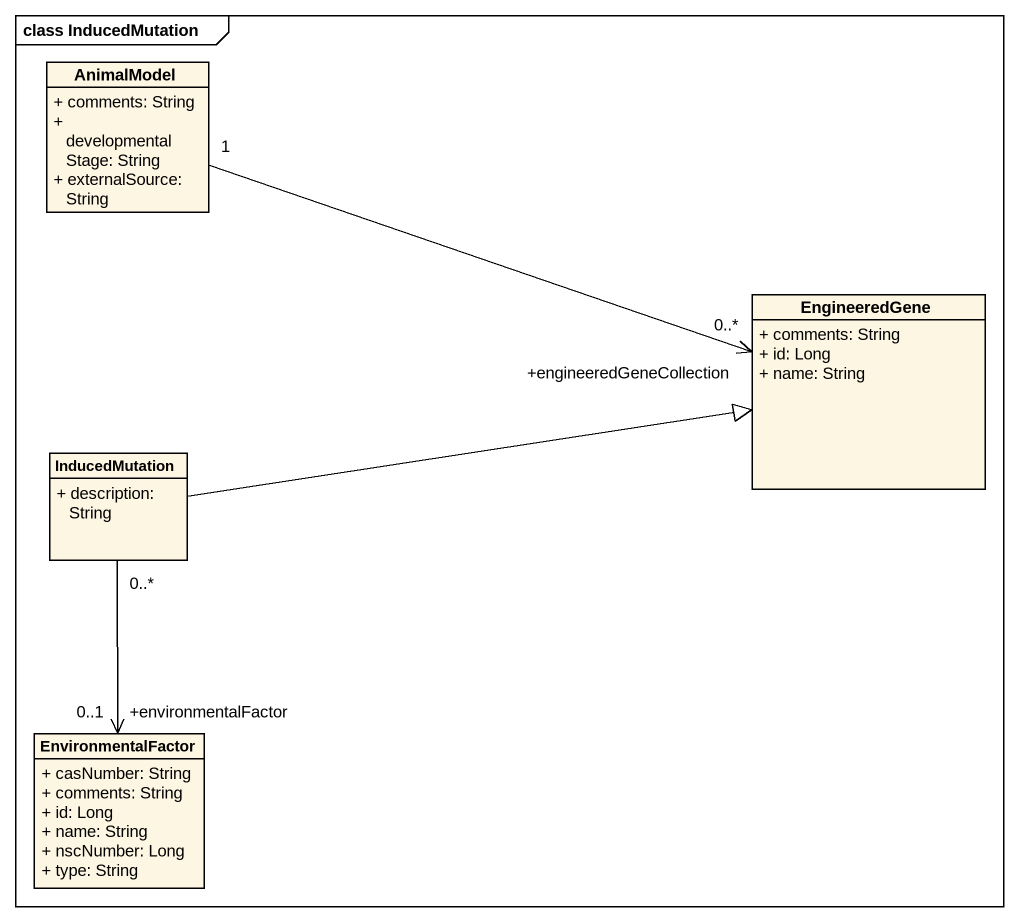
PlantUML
@startuml
mainframe class InducedMutation
hide circle
hide empty members
skinparam classAttributeIconSize 0
class AnimalModel {
  + comments: String
  + developmentalStage: String
  + externalSource: String
}
class EngineeredGene {
  + comments: String
  + id: Long
  + name: String
}
class InducedMutation {
  + description: String
}
class EnvironmentalFactor {
  + casNumber: String
  + comments: String
  + id: Long
  + name: String
  + nscNumber: Long
  + type: String
}
AnimalModel "1" -right-> "+engineeredGeneCollection\n0..*" EngineeredGene
InducedMutation -right-|> EngineeredGene
InducedMutation "0..*" --> "+environmentalFactor\n0..1" EnvironmentalFactor
@enduml
